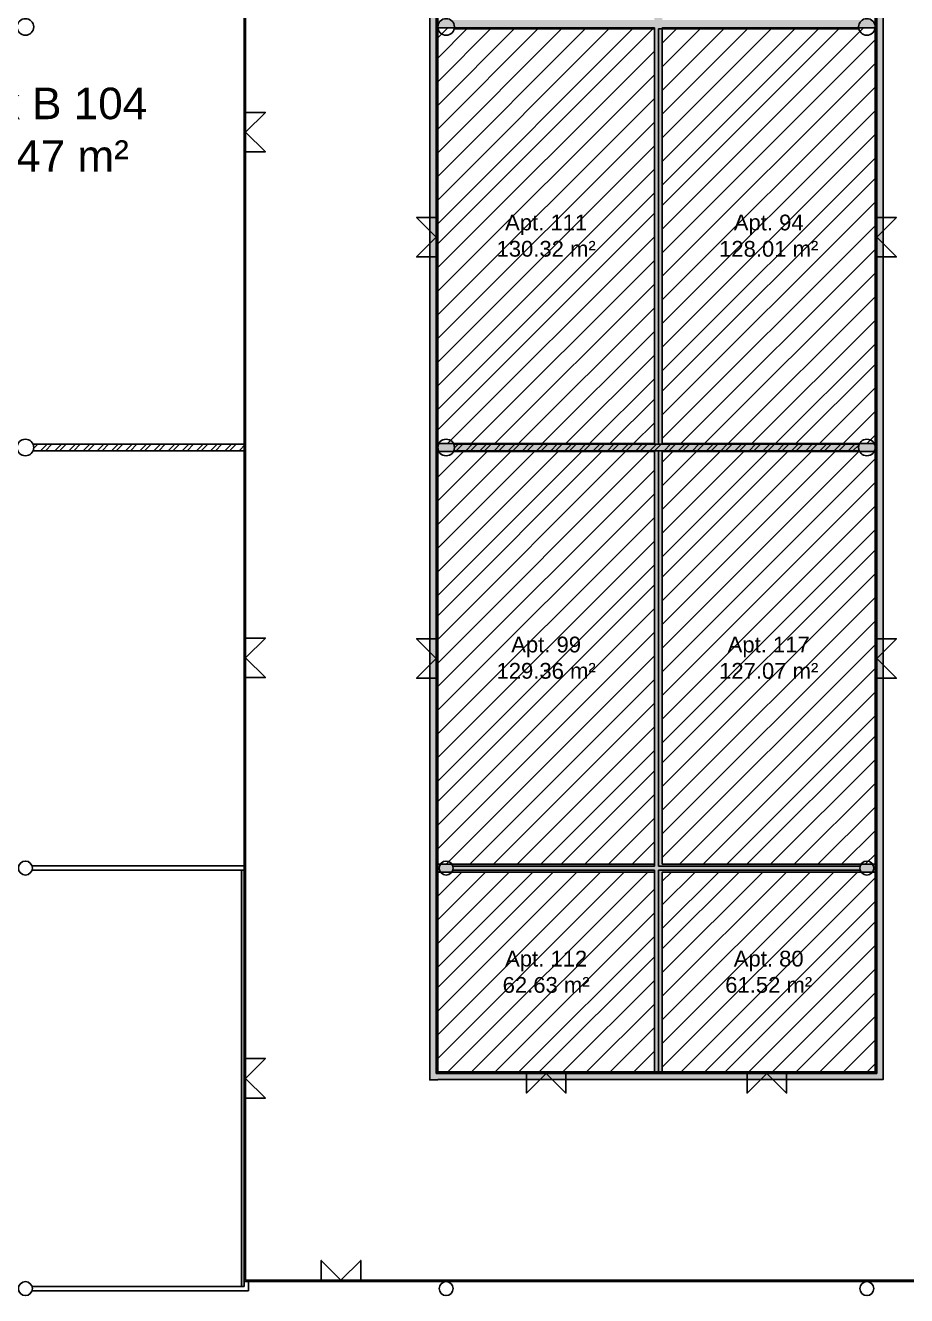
# Model space of a CAD drawing. Header units: metres. Extents: x 183920 to 185578, y 20757 to 21440.
# Drawn here: x 184435.37 to 184468.88, y 20843.1 to 20891.42 of the extents above; entities that cross this region are included whole.
import ezdxf

# ---------------------------------------------------------------- set-up
doc = ezdxf.new("R2010")
doc.units = ezdxf.units.M
for name, pattern in [('Residential', [0]), ('Style_13', [0]), ('Style_7', [0]), ('Style_9', [0]), ('Wall Style 01', [0])]:
    doc.linetypes.add(name, pattern=pattern)
for name, color, linetype, true_color in [('brick', 12, 'Continuous', 0xbd0000), ('COLON', 5, 'Continuous', 0x0000ff), ('DRAW', 7, 'Continuous', 0xffffff), ('GKL', 5, 'Continuous', 0x0000ff), ('Glass', 4, 'Continuous', 0x00ffff), ('Import - Page 1', 7, 'Continuous', 0xff1493), ('Walls', 7, 'Continuous', 0x68db4c), ('Zoning', 7, 'Continuous', 0x47d2e2)]:
    doc.layers.add(name, color=color, linetype=linetype, true_color=true_color)
doc.styles.add('Style_11', font='', dxfattribs={"height": 1.2})
doc.styles.add('Zone text style', font='', dxfattribs={"height": 0.6})
doc.styles.get('Style_11').set_extended_font_data('arial')
doc.styles.get('Zone text style').set_extended_font_data('arial')
pattern_1 = [(45, (0, 0), (-3.5355339, 3.5355339), []), (45, (0.9, 0), (-3.5355339, 3.5355339), []), (45, (1.8, 0), (-3.5355339, 3.5355339), []), (45, (2.7, 0), (-3.5355339, 3.5355339), []), (45, (3.6, 0), (-3.5355339, 3.5355339), []), (45, (4.5, 0), (-3.5355339, 3.5355339), []), (45, (5.4, 0), (-3.5355339, 3.5355339), []), (45, (6.3, 0), (-3.5355339, 3.5355339), [])]

# ---------------------------------------------------------------- blocks, each defined once
blk = doc.blocks.new('AC584E3954')
at = {"layer": 'Glass', "linetype": 'Style_13'}
for points in [[(-0.885, -1.234), (-0.885, -1.174)], [(0.615, -1.234), (0.615, -1.984), (-0.135, -1.234), (-0.885, -1.984), (-0.885, -1.234)], [(0.615, -1.234), (0.615, -1.174)]]:
    blk.add_lwpolyline(points, dxfattribs=at)

msp = doc.modelspace()

# ---------------------------------------------------------------- hatches: boundary and pattern name
at = {"layer": 'DRAW'}
h = msp.add_hatch(dxfattribs=at)
h.set_pattern_fill('PATTERN_0', color=256, scale=0.04, style=0, pattern_type=2)
h.set_pattern_definition([(45, (-3.6, 82), (-0.2694076836, 0.2694076836), []), (45, (-3.4204, 82), (-0.2694076836, 0.2694076836), [])])
edge = h.paths.add_edge_path(flags=0)
edge.add_arc((184451.367, 20875.362), 0.315, 336.6201, 360)
edge.add_arc((184451.367, 20875.362), 0.315, 360, 383.3799)
edge.add_line((184451.657, 20875.487), (184467.078, 20875.487))
edge.add_arc((184467.367, 20875.362), 0.315, 156.6201, 180)
edge.add_arc((184467.367, 20875.362), 0.315, 180, 203.3799)
edge.add_line((184467.078, 20875.237), (184451.657, 20875.237))
edge.add_line((184451.657, 20875.237), (184451.657, 20875.237))
edge.add_line((184451.657, 20875.237), (184451.657, 20875.237))
edge = h.paths.add_edge_path(flags=0)
edge.add_line((184435.657, 20875.487), (184443.742, 20875.487))
edge.add_line((184443.742, 20875.487), (184443.742, 20875.237))
edge.add_line((184443.742, 20875.237), (184435.657, 20875.237))
edge.add_arc((184435.367, 20875.362), 0.315, 336.6201, 360)
edge.add_arc((184435.367, 20875.362), 0.315, 360, 383.3799)
edge.add_line((184435.657, 20875.487), (184435.657, 20875.487))
edge = h.paths.add_edge_path(flags=0)
edge.add_arc((184427.367, 20875.362), 0.315, 336.6201, 360)
edge.add_arc((184427.367, 20875.362), 0.315, 360, 383.3799)
edge.add_line((184427.657, 20875.487), (184435.078, 20875.487))
edge.add_arc((184435.367, 20875.362), 0.315, 156.6201, 180)
edge.add_arc((184435.367, 20875.362), 0.315, 180, 203.3799)
edge.add_line((184435.078, 20875.237), (184427.657, 20875.237))
edge.add_line((184427.657, 20875.237), (184427.657, 20875.237))
at = {"layer": 'Walls', "transparency": 33554483}
h = msp.add_hatch(color=256, dxfattribs=at)
h.paths.add_polyline_path([(184450.746, 20851.305), (184450.746, 20903.137), (184451.046, 20903.137), (184451.046, 20891.627), (184450.881, 20891.627), (184450.881, 20891.327), (184451.046, 20891.327), (184451.046, 20875.511), (184451.046, 20875.211), (184451.046, 20859.512), (184451.046, 20859.212), (184451.046, 20851.612), (184450.992, 20851.612), (184450.992, 20851.312), (184451.046, 20851.312), (184451.046, 20851.305), (184450.746, 20851.305)], flags=0)
edge = h.paths.add_edge_path(flags=0)
edge.add_line((184450.746, 20903.437), (184450.746, 20910.003))
edge.add_line((184450.746, 20910.003), (184451.046, 20910.003))
edge.add_line((184451.046, 20910.003), (184451.046, 20909.974))
edge.add_arc((184459.416, 20925.754), 17.862, 241.8623, 242.0579, ccw=False)
edge.add_line((184450.992, 20910.002), (184450.851, 20909.738))
edge.add_arc((184459.416, 20925.754), 18.162, 241.8623, 242.5587)
edge.add_line((184451.046, 20909.635), (184451.046, 20903.437))
edge.add_line((184451.046, 20903.437), (184450.746, 20903.437))
edge.add_line((184450.746, 20903.437), (184450.746, 20903.437))
h = msp.add_hatch(color=256, dxfattribs=at)
edge = h.paths.add_edge_path(flags=0)
edge.add_line((184467.68, 20910.003), (184467.68, 20909.918))
edge.add_arc((184459.416, 20925.754), 17.862, 297.5591, 298.1377)
edge.add_line((184467.84, 20910.002), (184467.98, 20909.74))
edge.add_line((184467.98, 20909.74), (184467.98, 20910.003))
edge.add_line((184467.98, 20910.003), (184467.68, 20910.003))
edge.add_line((184467.68, 20910.003), (184467.68, 20910.003))
edge = h.paths.add_edge_path(flags=0)
edge.add_arc((184459.416, 20925.754), 18.162, 297.0663, 298.1343)
edge.add_line((184467.98, 20909.737), (184467.98, 20851.612))
edge.add_line((184467.98, 20851.612), (184467.68, 20851.612))
edge.add_line((184467.68, 20851.612), (184467.68, 20859.212))
edge.add_line((184467.68, 20859.212), (184467.68, 20859.512))
edge.add_line((184467.68, 20859.512), (184467.68, 20875.211))
edge.add_line((184467.68, 20875.211), (184467.68, 20875.511))
edge.add_line((184467.68, 20875.511), (184467.68, 20891.327))
edge.add_line((184467.68, 20891.327), (184467.68, 20891.627))
edge.add_line((184467.68, 20891.627), (184467.68, 20903.137))
edge.add_line((184467.68, 20903.137), (184467.742, 20903.137))
edge.add_line((184467.742, 20903.137), (184467.742, 20903.437))
edge.add_line((184467.742, 20903.437), (184467.68, 20903.437))
edge.add_line((184467.68, 20903.437), (184467.68, 20909.581))
edge.add_line((184467.68, 20909.581), (184467.68, 20909.581))
h = msp.add_hatch(color=256, dxfattribs=at)
h.paths.add_polyline_path([(184459.286, 20851.612), (184459.286, 20859.212), (184459.586, 20859.212), (184459.586, 20851.612), (184459.286, 20851.612)], flags=0)
h.paths.add_polyline_path([(184459.286, 20859.512), (184459.286, 20875.211), (184459.586, 20875.211), (184459.586, 20859.512), (184459.286, 20859.512)], flags=0)
h.paths.add_polyline_path([(184459.286, 20875.511), (184459.286, 20891.327), (184459.586, 20891.327), (184459.586, 20875.511), (184459.286, 20875.511)], flags=0)
h.paths.add_polyline_path([(184459.286, 20891.627), (184459.286, 20903.137), (184459.586, 20903.137), (184459.586, 20891.627), (184459.286, 20891.627)], flags=0)
edge = h.paths.add_edge_path(flags=0)
edge.add_line((184459.286, 20903.437), (184459.286, 20907.592))
edge.add_arc((184459.416, 20925.754), 18.162, 269.5904, 270.5368)
edge.add_line((184459.586, 20907.592), (184459.586, 20903.437))
edge.add_line((184459.586, 20903.437), (184459.286, 20903.437))
edge.add_line((184459.286, 20903.437), (184459.286, 20903.437))
for points in [[(184450.881, 20891.627), (184450.881, 20891.327), (184451.046, 20891.327), (184459.286, 20891.327), (184459.586, 20891.327), (184467.68, 20891.327), (184467.68, 20891.627), (184459.586, 20891.627), (184459.286, 20891.627), (184451.046, 20891.627), (184450.881, 20891.627)], [(184451.046, 20875.211), (184451.046, 20875.511), (184459.286, 20875.511), (184459.586, 20875.511), (184467.68, 20875.511), (184467.68, 20875.211), (184459.586, 20875.211), (184459.286, 20875.211), (184451.046, 20875.211)], [(184451.046, 20859.212), (184451.046, 20859.512), (184459.286, 20859.512), (184459.586, 20859.512), (184467.68, 20859.512), (184467.68, 20859.212), (184459.586, 20859.212), (184459.286, 20859.212), (184451.046, 20859.212)], [(184450.992, 20851.312), (184450.992, 20851.612), (184451.046, 20851.612), (184459.286, 20851.612), (184459.586, 20851.612), (184467.68, 20851.612), (184467.98, 20851.612), (184467.98, 20851.312), (184451.046, 20851.312), (184450.992, 20851.312)]]:
    msp.add_hatch(color=256, dxfattribs=at).paths.add_polyline_path(points, flags=0)
at = {"layer": 'Zoning'}
h = msp.add_hatch(dxfattribs=at)
h.set_pattern_fill('PATTERN_3', color=256, scale=10, style=0, pattern_type=2)
h.set_pattern_definition(pattern_1)
h.paths.add_polyline_path([(184451.046, 20875.511), (184451.046, 20891.327), (184459.286, 20891.327), (184459.286, 20875.511), (184451.046, 20875.511)], flags=0)
h = msp.add_hatch(dxfattribs=at)
h.set_pattern_fill('PATTERN_3', color=256, scale=10, style=0, pattern_type=2)
h.set_pattern_definition(pattern_1)
h.paths.add_polyline_path([(184467.68, 20891.327), (184467.68, 20875.511), (184459.586, 20875.511), (184459.586, 20891.327), (184467.68, 20891.327)], flags=0)
h = msp.add_hatch(dxfattribs=at)
h.set_pattern_fill('PATTERN_3', color=256, scale=10, style=0, pattern_type=2)
h.set_pattern_definition(pattern_1)
h.paths.add_polyline_path([(184451.046, 20859.512), (184451.046, 20875.211), (184459.286, 20875.211), (184459.286, 20859.512), (184451.046, 20859.512)], flags=0)
h = msp.add_hatch(dxfattribs=at)
h.set_pattern_fill('PATTERN_3', color=256, scale=10, style=0, pattern_type=2)
h.set_pattern_definition(pattern_1)
h.paths.add_polyline_path([(184467.68, 20875.211), (184467.68, 20859.512), (184459.586, 20859.512), (184459.586, 20875.211), (184467.68, 20875.211)], flags=0)
at = {"layer": 'Zoning', "transparency": 33554483}
msp.add_hatch(color=256, dxfattribs=at).paths.add_polyline_path([(184443.582, 20859.277), (184443.582, 20843.447), (184443.682, 20843.447), (184443.682, 20859.277), (184443.582, 20859.277)], flags=0)
at = {"layer": 'Zoning'}
h = msp.add_hatch(dxfattribs=at)
h.set_pattern_fill('PATTERN_3', color=256, scale=10, style=0, pattern_type=2)
h.set_pattern_definition(pattern_1)
h.paths.add_polyline_path([(184451.046, 20851.612), (184451.046, 20859.212), (184459.286, 20859.212), (184459.286, 20851.612), (184451.046, 20851.612)], flags=0)
h = msp.add_hatch(dxfattribs=at)
h.set_pattern_fill('PATTERN_3', color=256, scale=10, style=0, pattern_type=2)
h.set_pattern_definition(pattern_1)
h.paths.add_polyline_path([(184467.68, 20859.212), (184467.68, 20851.612), (184459.586, 20851.612), (184459.586, 20859.212), (184467.68, 20859.212)], flags=0)

# ---------------------------------------------------------------- linework, layer by layer
at = {"layer": 'brick', "linetype": 'Style_13'}
for points in [[(184435.657, 20875.487), (184443.742, 20875.487)], [(184435.657, 20875.237), (184443.742, 20875.237)], [(184443.742, 20875.487), (184443.742, 20875.237)], [(184451.052, 20875.487), (184451.078, 20875.487)], [(184451.052, 20875.237), (184451.078, 20875.237)], [(184451.657, 20875.487), (184467.078, 20875.487)], [(184451.657, 20875.237), (184467.078, 20875.237)], [(184467.657, 20875.487), (184467.682, 20875.487)], [(184467.657, 20875.237), (184467.682, 20875.237)]]:
    msp.add_lwpolyline(points, dxfattribs=at)
at = {"layer": 'COLON', "linetype": 'Style_9'}
for points in [[(184435.052, 20891.362, 1), (184435.682, 20891.362, 1), (184435.052, 20891.362)], [(184451.052, 20891.362, 1), (184451.682, 20891.362, 1), (184451.052, 20891.362)], [(184467.052, 20891.362, 1), (184467.682, 20891.362, 1), (184467.052, 20891.362)], [(184435.052, 20875.362, 1), (184435.682, 20875.362, 1), (184435.052, 20875.362)], [(184451.052, 20875.362, 1), (184451.682, 20875.362, 1), (184451.052, 20875.362)], [(184467.052, 20875.362, 1), (184467.682, 20875.362, 1), (184467.052, 20875.362)]]:
    msp.add_lwpolyline(points, format="xyb", close=True, dxfattribs=at)
at = {"layer": 'COLON', "linetype": 'Style_13'}
for points in [[(184435.102, 20859.362, 1), (184435.632, 20859.362, 1), (184435.102, 20859.362)], [(184451.102, 20859.362, 1), (184451.632, 20859.362, 1), (184451.102, 20859.362)], [(184467.102, 20859.362, 1), (184467.632, 20859.362, 1), (184467.102, 20859.362)], [(184435.102, 20843.362, 1), (184435.632, 20843.362, 1), (184435.102, 20843.362)], [(184451.102, 20843.362, 1), (184451.632, 20843.362, 1), (184451.102, 20843.362)], [(184467.102, 20843.362, 1), (184467.632, 20843.362, 1), (184467.102, 20843.362)]]:
    msp.add_lwpolyline(points, format="xyb", close=True, dxfattribs=at)
at = {"layer": 'GKL', "linetype": 'Style_13'}
for points in [[(184451.673, 20891.287), (184459.292, 20891.287)], [(184459.292, 20875.487), (184459.292, 20891.287)], [(184459.442, 20891.287), (184467.061, 20891.287)], [(184459.442, 20875.487), (184459.442, 20891.287)], [(184459.292, 20859.437), (184459.292, 20875.237)], [(184459.442, 20859.437), (184459.442, 20875.237)], [(184443.682, 20859.447), (184435.622, 20859.447)], [(184459.292, 20859.437), (184451.622, 20859.437)], [(184459.292, 20859.287), (184451.622, 20859.287)], [(184459.292, 20851.612), (184459.292, 20859.287)], [(184467.113, 20859.437), (184459.442, 20859.437)], [(184467.113, 20859.287), (184459.442, 20859.287)], [(184459.442, 20851.612), (184459.442, 20859.287)], [(184443.682, 20859.277), (184435.622, 20859.277)], [(184443.682, 20843.447), (184435.622, 20843.447)], [(184443.682, 20843.627), (184443.682, 20843.447)], [(184443.852, 20843.627), (184443.682, 20843.627)], [(184443.852, 20843.627), (184443.852, 20843.277)], [(184443.852, 20843.277), (184435.622, 20843.277)]]:
    msp.add_lwpolyline(points, dxfattribs=at)
at = {"layer": 'Glass', "linetype": 'Style_13'}
for points in [[(184450.992, 20910.002), (184450.992, 20851.552)], [(184451.052, 20909.894), (184451.052, 20851.552)], [(184467.682, 20909.894), (184467.682, 20851.552)], [(184467.742, 20910.002), (184467.742, 20851.552)], [(184443.682, 20909.362), (184443.682, 20843.627)], [(184443.742, 20909.362), (184443.742, 20843.687)], [(184450.992, 20851.612), (184467.742, 20851.612)], [(184450.992, 20851.552), (184467.742, 20851.552)], [(184475.052, 20843.627), (184443.682, 20843.627)], [(184474.992, 20843.687), (184443.742, 20843.687)]]:
    msp.add_lwpolyline(points, dxfattribs=at)
at = {"layer": 'Walls', "linetype": 'Wall Style 01'}
for points in [[(184467.98, 20909.737), (184467.98, 20851.612)], [(184450.746, 20903.137), (184450.746, 20851.305), (184451.046, 20851.305), (184451.046, 20851.312)], [(184451.046, 20875.511), (184451.046, 20891.327)], [(184451.046, 20891.327), (184459.286, 20891.327)], [(184459.286, 20875.511), (184459.286, 20891.327)], [(184459.586, 20875.511), (184459.586, 20891.327)], [(184459.586, 20891.327), (184467.68, 20891.327)], [(184467.68, 20891.327), (184467.68, 20875.511)], [(184451.046, 20875.511), (184459.286, 20875.511)], [(184459.586, 20875.511), (184467.68, 20875.511)], [(184451.046, 20859.512), (184451.046, 20875.211)], [(184451.046, 20875.211), (184459.286, 20875.211)], [(184459.286, 20859.512), (184459.286, 20875.211)], [(184459.586, 20859.512), (184459.586, 20875.211)], [(184459.586, 20875.211), (184467.68, 20875.211)], [(184467.68, 20875.211), (184467.68, 20859.512)], [(184451.046, 20859.512), (184459.286, 20859.512)], [(184459.586, 20859.512), (184467.68, 20859.512)], [(184451.046, 20851.612), (184451.046, 20859.212)], [(184451.046, 20859.212), (184459.286, 20859.212)], [(184459.286, 20851.612), (184459.286, 20859.212)], [(184459.586, 20851.612), (184459.586, 20859.212)], [(184459.586, 20859.212), (184467.68, 20859.212)], [(184467.68, 20859.212), (184467.68, 20851.612)], [(184451.046, 20851.312), (184467.98, 20851.312), (184467.98, 20851.612)], [(184451.046, 20851.612), (184459.286, 20851.612)], [(184459.586, 20851.612), (184467.68, 20851.612)]]:
    msp.add_lwpolyline(points, dxfattribs=at)
at = {"layer": 'Zoning', "linetype": 'Residential'}
for points in [[(184451.046, 20875.511), (184451.046, 20891.327), (184459.286, 20891.327), (184459.286, 20875.511), (184451.046, 20875.511)], [(184467.68, 20891.327), (184467.68, 20875.511), (184459.586, 20875.511), (184459.586, 20891.327), (184467.68, 20891.327)], [(184451.046, 20859.512), (184451.046, 20875.211), (184459.286, 20875.211), (184459.286, 20859.512), (184451.046, 20859.512)], [(184467.68, 20875.211), (184467.68, 20859.512), (184459.586, 20859.512), (184459.586, 20875.211), (184467.68, 20875.211)], [(184451.046, 20851.612), (184451.046, 20859.212), (184459.286, 20859.212), (184459.286, 20851.612), (184451.046, 20851.612)], [(184467.68, 20859.212), (184467.68, 20851.612), (184459.586, 20851.612), (184459.586, 20859.212), (184467.68, 20859.212)]]:
    msp.add_lwpolyline(points, close=True, dxfattribs=at)
at = {"layer": 'Zoning', "linetype": 'Style_7'}
msp.add_lwpolyline([(184443.582, 20859.277), (184443.582, 20843.447), (184443.682, 20843.447), (184443.682, 20859.277), (184443.582, 20859.277)], close=True, dxfattribs=at)

# ---------------------------------------------------------------- block references
at = {"layer": 'Glass'}
for p, rotation in [((184442.508, 20887.497), 90), ((184452.227, 20883.226), 270), ((184442.508, 20867.497), 90), ((184452.227, 20867.201), 270), ((184442.508, 20851.497), 90), ((184447.232, 20842.452), 180)]:
    msp.add_blockref('AC584E3954', p, dxfattribs=dict(at, rotation=rotation))
at = {"layer": 'Glass', "xscale": -1, "rotation": 90}
for p in [(184466.508, 20883.226), (184466.508, 20867.201)]:
    msp.add_blockref('AC584E3954', p, dxfattribs=at)
at = {"layer": 'Glass'}
msp.add_blockref('AC584E3954', (184455.308, 20852.786), dxfattribs=at)
at = {"layer": 'Glass', "xscale": -1}
msp.add_blockref('AC584E3954', (184463.427, 20852.786), dxfattribs=at)

# ---------------------------------------------------------------- texts
at = {"layer": 'Import - Page 1', "insert": (184435.528, 20887.444), "char_height": 1.2, "width": 10.52692, "attachment_point": 5, "style": 'Style_11'}
msp.add_mtext('Block B 104\\P390.47 m²', dxfattribs=at)
at = {"layer": 'Zoning', "char_height": 0.6, "width": 5.26346, "attachment_point": 5, "style": 'Zone text style'}
for s, insert in [('Apt. 111\\P130.32 m²', (184455.169, 20883.419)), ('Apt. 94\\P128.01 m²', (184463.633, 20883.418)), ('Apt. 99\\P129.36 m²', (184455.169, 20867.362)), ('Apt. 117\\P127.07 m²', (184463.633, 20867.361)), ('Apt. 112\\P62.63 m²', (184455.169, 20855.412)), ('Apt. 80\\P61.52 m²', (184463.633, 20855.412))]:
    msp.add_mtext(s, dxfattribs=dict(at, insert=insert))

doc.saveas('drawing.dxf')
